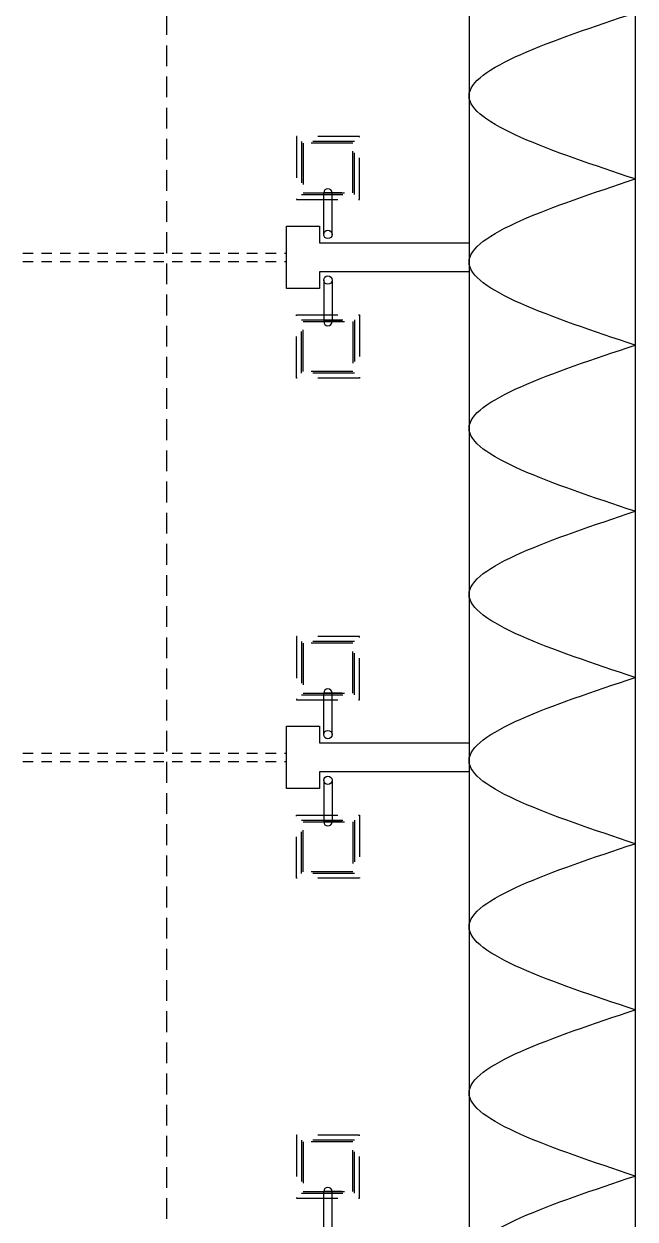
# Model space of a CAD drawing. Extents: x 622.2 to 680.8, y 643.9 to 685.6.
# Drawn here: x 649.6 to 656.97, y 655.36 to 669.74 of the extents above; entities that cross this region are included whole.
import ezdxf

# ---------------------------------------------------------------- set-up
doc = ezdxf.new("R2010")
doc.units = 0
doc.header["$LTSCALE"] = 0.5
doc.header["$MEASUREMENT"] = 0
doc.linetypes.add('DASHDOTX2', pattern=[2, 1, -0.5, 0, -0.5])
doc.linetypes.add('HIDDEN', pattern=[0.375, 0.25, -0.125])
for name, color, linetype in [('columnas', 5, 'CONTINUOUS'), ('PROYECCIONES', 6, 'HIDDEN'), ('talud', 5, 'CONTINUOUS'), ('texturas', 6, 'CONTINUOUS'), ('TUBERIA', 7, 'DASHDOTX2')]:
    doc.layers.add(name, color=color, linetype=linetype)

msp = doc.modelspace()

# ---------------------------------------------------------------- linework, layer by layer
at = {"layer": 'columnas'}
for points in [[(654.966, 667.111), (654.966, 666.761), (653.166, 666.761), (653.166, 666.561), (652.766, 666.561), (652.766, 667.311), (653.166, 667.311), (653.166, 667.111), (654.966, 667.111)], [(654.966, 661.091), (654.966, 660.741), (653.166, 660.741), (653.166, 660.541), (652.766, 660.541), (652.766, 661.291), (653.166, 661.291), (653.166, 661.091), (654.966, 661.091)]]:
    msp.add_lwpolyline(points, dxfattribs=at)
at = {"layer": 'PROYECCIONES', "color": 1, "ltscale": 2}
msp.add_line((651.323, 674.736), (651.323, 653.116), dxfattribs=at)
at = {"layer": 'PROYECCIONES'}
for p, q in [((648.691, 666.986), (652.766, 666.986)), ((648.691, 666.886), (652.766, 666.886)), ((648.691, 660.966), (652.766, 660.966)), ((648.691, 660.866), (652.766, 660.866))]:
    msp.add_line(p, q, dxfattribs=at)
at = {"layer": 'talud'}
for p, q in [((656.966, 677.011), (656.966, 649.878)), ((654.966, 675.011), (654.966, 651.878))]:
    msp.add_line(p, q, dxfattribs=at)
at = {"layer": 'texturas'}
for points in [[(656.966, 667.878), (654.966, 668.878), (656.966, 669.878)], [(656.966, 665.878), (654.966, 666.878), (656.966, 667.878)], [(656.966, 663.878), (654.966, 664.878), (656.966, 665.878)], [(656.966, 661.878), (654.966, 662.878), (656.966, 663.878)], [(656.966, 659.878), (654.966, 660.878), (656.966, 661.878)], [(656.966, 657.878), (654.966, 658.878), (656.966, 659.878)], [(656.966, 655.878), (654.966, 656.878), (656.966, 657.878)], [(656.966, 653.878), (654.966, 654.878), (656.966, 655.878)], [(656.966, 653.878), (654.966, 654.878), (656.966, 655.878)]]:
    msp.add_spline(points, degree=3, dxfattribs=at)
at = {"layer": 'TUBERIA', "color": 1}
for p, q in [((653.216, 667.211), (653.216, 667.711)), ((653.434, 667.711), (653.216, 667.711)), ((653.316, 667.211), (653.316, 667.711)), ((653.216, 666.661), (653.216, 666.161)), ((653.316, 666.661), (653.316, 666.161)), ((653.434, 666.161), (653.216, 666.161)), ((653.216, 661.191), (653.216, 661.691)), ((653.434, 661.691), (653.216, 661.691)), ((653.316, 661.191), (653.316, 661.691)), ((653.216, 660.641), (653.216, 660.141)), ((653.316, 660.641), (653.316, 660.141)), ((653.434, 660.141), (653.216, 660.141)), ((653.216, 655.191), (653.216, 655.691)), ((653.434, 655.691), (653.216, 655.691)), ((653.316, 655.191), (653.316, 655.691))]:
    msp.add_line(p, q, dxfattribs=at)
for points in [[(652.886, 667.631), (653.646, 667.631), (653.646, 668.391), (652.886, 668.391)], [(652.946, 667.691), (653.586, 667.691), (653.586, 668.331), (652.946, 668.331)], [(652.966, 667.711), (653.566, 667.711), (653.566, 668.311), (652.966, 668.311)], [(652.886, 666.241), (653.646, 666.241), (653.646, 665.481), (652.886, 665.481)], [(652.946, 666.181), (653.586, 666.181), (653.586, 665.541), (652.946, 665.541)], [(652.966, 666.161), (653.566, 666.161), (653.566, 665.561), (652.966, 665.561)], [(652.886, 661.611), (653.646, 661.611), (653.646, 662.371), (652.886, 662.371)], [(652.946, 661.671), (653.586, 661.671), (653.586, 662.311), (652.946, 662.311)], [(652.966, 661.691), (653.566, 661.691), (653.566, 662.291), (652.966, 662.291)], [(652.886, 660.221), (653.646, 660.221), (653.646, 659.461), (652.886, 659.461)], [(652.946, 660.161), (653.586, 660.161), (653.586, 659.521), (652.946, 659.521)], [(652.966, 660.141), (653.566, 660.141), (653.566, 659.541), (652.966, 659.541)], [(652.886, 655.611), (653.646, 655.611), (653.646, 656.371), (652.886, 656.371)], [(652.946, 655.671), (653.586, 655.671), (653.586, 656.311), (652.946, 656.311)], [(652.966, 655.691), (653.566, 655.691), (653.566, 656.291), (652.966, 656.291)]]:
    msp.add_lwpolyline(points, close=True, dxfattribs=at)
at = {"layer": 'TUBERIA', "color": 1, "linetype": 'Continuous'}
for centre in [(653.266, 667.211), (653.266, 666.661), (653.266, 661.191), (653.266, 660.641)]:
    msp.add_circle(centre, 0.05, dxfattribs=at)
for centre, start, end in [((653.266, 667.711), 0, 180), ((653.266, 666.161), 180, 0), ((653.266, 661.691), 0, 180), ((653.266, 660.141), 180, 0), ((653.266, 655.691), 0, 180)]:
    msp.add_arc(centre, 0.05, start, end, dxfattribs=at)

doc.saveas('drawing.dxf')
